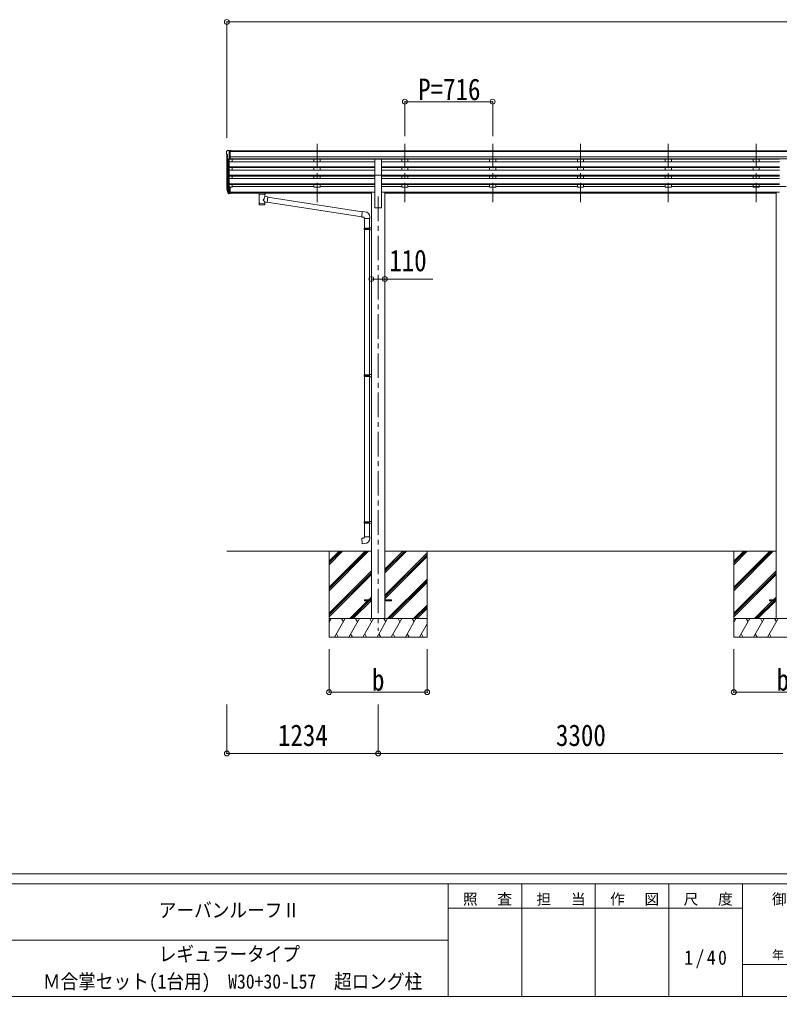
# Model space of a CAD drawing. Units: millimetres at full size, sheet at 1:40; some dimension numbers follow another scale. Extents: x -11243 to 11243, y -7760 to 7760.
# Drawn here: x 107 to 6303, y -7760 to 209 of the extents above; entities that cross this region are included whole.
import ezdxf
from ezdxf.enums import TextEntityAlignment as Align

# ---------------------------------------------------------------- set-up
doc = ezdxf.new("R2010")
doc.units = ezdxf.units.MM
doc.header["$LTSCALE"] = 40
doc.header["$PDMODE"] = 32
doc.header["$PDSIZE"] = 40
doc.linetypes.add('CHAIN1', pattern=[8, 5, -1, 1, -1])
for name, color, linetype, lineweight in [('0-0_0', 7, 'Continuous', 9), ('0-1_本体', 5, 'CHAIN1', 9), ('0-3_ELV2', 4, 'Continuous', 9), ('0-6_OTH_LINE', 6, 'Continuous', 9), ('0-9_OUTLINE', 7, 'Continuous', 9), ('F-0_240', 7, 'Continuous', 9)]:
    doc.layers.add(name, color=color, linetype=linetype, lineweight=lineweight)
doc.styles.add('ＭＳ ゴシック', font='')
doc.styles.get('ＭＳ ゴシック').set_extended_font_data('MS Gothic')

msp = doc.modelspace()

# ---------------------------------------------------------------- linework, layer by layer
at = {"layer": '0-0_0'}
for p, q in [((1796.51, -4127.72), (2975.31, -4127.72)), ((2630.51, -4127.72), (2630.51, -4827.72)), ((2630.51, -4421.9), (2924.68, -4127.72)), ((2630.51, -4436.04), (2938.83, -4127.72)), ((2630.51, -4450.18), (2952.97, -4127.72)), ((2630.51, -4238.05), (2740.84, -4127.72)), ((2630.51, -4223.91), (2726.69, -4127.72)), ((2630.51, -4209.77), (2712.55, -4127.72)), ((3085.71, -4303.35), (3261.34, -4127.72)), ((3085.71, -4289.21), (3247.19, -4127.72)), ((3085.71, -4275.07), (3233.05, -4127.72)), ((3085.71, -4127.72), (6275.31, -4127.72)), ((3085.71, -4487.2), (3430.51, -4142.4)), ((3430.51, -4127.72), (3430.51, -4827.72)), ((5930.51, -4127.72), (5930.51, -4827.72)), ((5930.51, -4421.9), (6224.68, -4127.72)), ((5930.51, -4436.04), (6238.83, -4127.72)), ((5930.51, -4450.18), (6252.97, -4127.72)), ((5930.51, -4238.05), (6040.84, -4127.72)), ((5930.51, -4223.91), (6026.69, -4127.72)), ((5930.51, -4209.77), (6012.55, -4127.72)), ((3085.71, -4501.34), (3430.51, -4156.54)), ((3085.71, -4515.48), (3430.51, -4170.69)), ((2630.51, -4634.03), (2975.31, -4289.23)), ((2630.51, -4648.17), (2975.31, -4303.38)), ((5930.51, -4634.03), (6275.31, -4289.23)), ((5930.51, -4648.17), (6275.31, -4303.38)), ((2630.51, -4662.32), (2975.31, -4317.52)), ((3107.31, -4677.72), (3430.51, -4354.53)), ((3121.46, -4677.72), (3430.51, -4368.68)), ((3135.6, -4677.72), (3430.51, -4382.82)), ((5930.51, -4662.32), (6275.31, -4317.52)), ((2798.95, -4677.72), (2944.45, -4532.22)), ((2813.09, -4677.72), (2958.59, -4532.22)), ((2827.23, -4677.72), (2972.73, -4532.22)), ((2953.45, -4523.22), (2975.31, -4501.36)), ((2967.59, -4523.22), (2975.31, -4515.51)), ((6098.95, -4677.72), (6244.45, -4532.22)), ((6113.09, -4677.72), (6258.59, -4532.22)), ((6127.23, -4677.72), (6272.73, -4532.22)), ((6253.45, -4523.22), (6275.31, -4501.36)), ((6267.59, -4523.22), (6275.31, -4515.51)), ((3319.45, -4677.72), (3430.51, -4566.66)), ((3333.59, -4677.72), (3430.51, -4580.81)), ((3347.73, -4677.72), (3430.51, -4594.95)), ((3430.51, -4677.72), (2630.51, -4677.72)), ((2630.51, -4705.23), (2646.38, -4677.72)), ((2675.25, -4827.72), (2761.85, -4677.72)), ((2746.85, -4703.7), (2731.85, -4677.72)), ((2790.72, -4827.72), (2877.32, -4677.72)), ((2862.32, -4703.71), (2847.32, -4677.72)), ((2906.19, -4827.72), (2992.79, -4677.72)), ((2977.79, -4703.7), (2962.79, -4677.72)), ((3021.66, -4827.72), (3108.26, -4677.72)), ((3093.26, -4703.7), (3078.26, -4677.72)), ((3137.13, -4827.72), (3223.73, -4677.72)), ((3208.73, -4703.7), (3193.73, -4677.72)), ((3252.6, -4827.72), (3339.2, -4677.72)), ((3309.2, -4677.72), (3324.2, -4703.7)), ((3424.67, -4677.72), (3430.51, -4687.82)), ((6730.51, -4677.72), (5930.51, -4677.72)), ((5930.51, -4705.23), (5946.38, -4677.72)), ((5975.25, -4827.72), (6061.85, -4677.72)), ((6046.85, -4703.7), (6031.85, -4677.72)), ((6090.72, -4827.72), (6177.32, -4677.72)), ((6162.32, -4703.71), (6147.32, -4677.72)), ((6206.19, -4827.72), (6292.79, -4677.72)), ((6277.79, -4703.7), (6262.79, -4677.72)), ((3368.07, -4827.72), (3430.51, -4719.59)), ((2630.51, -4827.72), (3430.51, -4827.72)), ((2690.25, -4801.74), (2705.25, -4827.72)), ((2805.72, -4801.74), (2820.72, -4827.72)), ((2921.19, -4801.74), (2936.19, -4827.72)), ((3036.66, -4801.74), (3051.66, -4827.72)), ((3152.13, -4801.74), (3167.13, -4827.72)), ((3267.6, -4801.74), (3282.6, -4827.72)), ((3383.07, -4801.74), (3398.07, -4827.72)), ((5930.51, -4827.72), (6730.51, -4827.72)), ((5990.25, -4801.74), (6005.25, -4827.72)), ((6105.72, -4801.74), (6120.72, -4827.72)), ((6221.19, -4801.74), (6236.19, -4827.72))]:
    msp.add_line(p, q, dxfattribs=at)
at = {"layer": '0-1_本体'}
for p, q in [((2532.5, -803.32), (2532.5, -1280.84)), ((2532.51, -803.32), (2532.51, -1280.84)), ((3248.5, -803.32), (3248.5, -1280.84)), ((3248.51, -803.32), (3248.51, -1280.84)), ((3964.5, -803.32), (3964.5, -1280.84)), ((3964.51, -803.32), (3964.51, -1280.84)), ((4680.5, -803.32), (4680.5, -1280.84)), ((4680.51, -803.32), (4680.51, -1280.84)), ((5396.5, -803.32), (5396.5, -1280.84)), ((5396.51, -803.32), (5396.51, -1280.84)), ((6112.5, -803.32), (6112.5, -1280.84)), ((6112.51, -803.32), (6112.51, -1280.84)), ((3030.51, -1234.16), (3030.51, -4777.72))]:
    msp.add_line(p, q, dxfattribs=at)
at = {"layer": '0-3_ELV2'}
for p, q in [((1794.51, -868.44), (1794.51, -869.07)), ((1801.41, -859.63), (1797.35, -865.44)), ((1804.51, -859.07), (1802.17, -859.21)), ((1804.51, -859.07), (1823.01, -859.07)), ((1816.51, -932.05), (1816.51, -859.07)), ((1823.01, -859.07), (1833.01, -859.15)), ((1823.01, -931.05), (1823.01, -859.07)), ((7538.01, -860.67), (1823.01, -860.67)), ((7538.01, -865.89), (1823.01, -865.89)), ((1833.01, -860.67), (1833.01, -859.15)), ((1796.51, -889.64), (1796.51, -1156.08)), ((1797.04, -890.25), (1802.36, -893.32)), ((1808.88, -930.24), (1799.88, -914.64)), ((1801.48, -917.41), (1801.48, -1182.79)), ((1802.51, -893.58), (1802.51, -909.85)), ((1810.51, -931.57), (1810.5, -1201.22)), ((1816.51, -932.05), (1811.3, -931.73)), ((1816.51, -932.05), (1816.5, -1156.45)), ((1816.5, -950.97), (3003, -950.97)), ((1823.01, -931.05), (1816.51, -931.05)), ((7538.01, -909.42), (1823.01, -909.42)), ((7538.01, -927.27), (1823.01, -927.27)), ((3003.01, -930.52), (1823.01, -930.52)), ((1841.5, -930.52), (1841.5, -950.97)), ((2507.5, -930.52), (2507.5, -950.97)), ((2557.5, -930.52), (2557.5, -950.97)), ((3003.01, -1061.49), (3003.01, -929.7)), ((3003.01, -929.7), (3058.01, -929.7)), ((6303, -950.97), (3058, -950.97)), ((3058.01, -1061.49), (3058.01, -929.7)), ((6303.01, -930.52), (3058.01, -930.52)), ((3223.5, -930.52), (3223.5, -950.97)), ((3273.5, -930.52), (3273.5, -950.97)), ((3939.5, -930.52), (3939.5, -950.97)), ((3989.5, -930.52), (3989.5, -950.97)), ((4655.5, -930.52), (4655.5, -950.97)), ((4705.5, -930.52), (4705.5, -950.97)), ((5371.5, -930.52), (5371.5, -950.97)), ((5421.5, -930.52), (5421.5, -950.97)), ((6087.5, -930.52), (6087.5, -950.97)), ((6137.5, -930.52), (6137.5, -950.97)), ((1816.5, -992.85), (3003, -992.85)), ((1816.5, -994.34), (3003, -994.34)), ((1816.5, -998.66), (3003, -998.66)), ((1816.5, -1019.46), (3003, -1019.46)), ((1841.5, -998.66), (1841.5, -1019.46)), ((2507.5, -998.66), (2507.5, -1019.46)), ((2557.5, -998.66), (2557.5, -1019.46)), ((6303, -992.85), (3058, -992.85)), ((6303, -994.34), (3058, -994.34)), ((6303, -998.66), (3058, -998.66)), ((6303, -1019.46), (3058, -1019.46)), ((3223.5, -998.66), (3223.5, -1019.46)), ((3273.5, -998.66), (3273.5, -1019.46)), ((3939.5, -998.66), (3939.5, -1019.46)), ((3989.5, -998.66), (3989.5, -1019.46)), ((4655.5, -998.66), (4655.5, -1019.46)), ((4705.5, -998.66), (4705.5, -1019.46)), ((5371.5, -998.66), (5371.5, -1019.46)), ((5421.5, -998.66), (5421.5, -1019.46)), ((6087.5, -998.66), (6087.5, -1019.46)), ((6137.5, -998.66), (6137.5, -1019.46)), ((1816.5, -1061.34), (3003, -1061.34)), ((1816.5, -1062.84), (3003, -1062.84)), ((1816.5, -1067.15), (3003, -1067.15)), ((1816.5, -1087.95), (3003, -1087.95)), ((1841.5, -1087.95), (1841.5, -1067.15)), ((2507.5, -1067.15), (2507.5, -1087.95)), ((2557.5, -1067.15), (2557.5, -1087.95)), ((3003.01, -1061.49), (3003.01, -1327.72)), ((3003.01, -1061.49), (3058.01, -1061.49)), ((6303, -1061.34), (3058, -1061.34)), ((6303, -1062.84), (3058, -1062.84)), ((6303, -1067.15), (3058, -1067.15)), ((6303, -1087.95), (3058, -1087.95)), ((3058.01, -1061.49), (3058.01, -1327.72)), ((3223.5, -1067.15), (3223.5, -1087.95)), ((3273.5, -1067.15), (3273.5, -1087.95)), ((3939.5, -1067.15), (3939.5, -1087.95)), ((3989.5, -1067.15), (3989.5, -1087.95)), ((4655.5, -1067.15), (4655.5, -1087.95)), ((4705.5, -1067.15), (4705.5, -1087.95)), ((5371.5, -1067.15), (5371.5, -1087.95)), ((5421.5, -1067.15), (5421.5, -1087.95)), ((6087.5, -1067.15), (6087.5, -1087.95)), ((6137.5, -1067.15), (6137.5, -1087.95)), ((1797.6, -1170.64), (1801.48, -1178.58)), ((1798.2, -1169.26), (1801.48, -1176.32)), ((1799.91, -1181.91), (1800.25, -1186.32)), ((1800.25, -1186.32), (1809.06, -1209.86)), ((1800.87, -1185.75), (1809.06, -1201.93)), ((1810.07, -1200.8), (1802.32, -1185.39)), ((1816.5, -1129.83), (3003, -1129.83)), ((1816.5, -1131.33), (3003, -1131.33)), ((1816.5, -1135.65), (3003, -1135.65)), ((1816.5, -1156.45), (1816.5, -1211.22)), ((1823, -1156.45), (1816.5, -1156.45)), ((1823, -1156.45), (1823, -1210.48)), ((1841.5, -1157.08), (1823, -1157.08)), ((1841.5, -1135.65), (1841.5, -1157.08)), ((1841.5, -1152.14), (2507.5, -1152.14)), ((2507.5, -1135.65), (2507.5, -1157.08)), ((2557.5, -1157.08), (2507.5, -1157.08)), ((2557.5, -1135.65), (2557.5, -1157.08)), ((2557.5, -1152.14), (3003, -1152.14)), ((6303, -1129.83), (3058, -1129.83)), ((6303, -1131.33), (3058, -1131.33)), ((6303, -1135.65), (3058, -1135.65)), ((3223.5, -1152.14), (3058, -1152.14)), ((3223.5, -1135.65), (3223.5, -1157.08)), ((3273.5, -1157.08), (3223.5, -1157.08)), ((3273.5, -1135.65), (3273.5, -1157.08)), ((3939.5, -1152.14), (3273.5, -1152.14)), ((3939.5, -1135.65), (3939.5, -1157.08)), ((3989.5, -1157.08), (3939.5, -1157.08)), ((3989.5, -1135.65), (3989.5, -1157.08)), ((4655.5, -1152.14), (3989.5, -1152.14)), ((4655.5, -1135.65), (4655.5, -1157.08)), ((4705.5, -1157.08), (4655.5, -1157.08)), ((4705.5, -1135.65), (4705.5, -1157.08)), ((5371.5, -1152.14), (4705.5, -1152.14)), ((5371.5, -1135.65), (5371.5, -1157.08)), ((5421.5, -1157.08), (5371.5, -1157.08)), ((5421.5, -1135.65), (5421.5, -1157.08)), ((6303, -1152.14), (5421.5, -1152.14)), ((6087.5, -1135.65), (6087.5, -1157.08)), ((6358, -1152.14), (6087.5, -1152.14)), ((6137.5, -1157.08), (6087.5, -1157.08)), ((6137.5, -1135.65), (6137.5, -1157.08)), ((6303.01, -1152.14), (6137.5, -1152.14)), ((1816.5, -1201.48), (1811.37, -1201.48)), ((1816.5, -1203.28), (1811.66, -1203.28)), ((1816.5, -1211.22), (1811.66, -1211.22)), ((1823, -1196.58), (1816.5, -1196.58)), ((1823, -1201.46), (1816.5, -1201.46)), ((1823, -1210.48), (1816.5, -1210.48)), ((1823, -1199.15), (2975.31, -1199.15)), ((1823, -1200.55), (2975.31, -1200.55)), ((2057, -1208.24), (1823, -1208.24)), ((2975.31, -1208.24), (2111, -1208.24)), ((2975.31, -1198.72), (2975.31, -4677.72)), ((2975.31, -1198.72), (3003.01, -1198.72)), ((3085.71, -1198.72), (3058.01, -1198.72)), ((3085.71, -1198.72), (3085.71, -4677.72)), ((6275.3, -1199.15), (3085.71, -1199.15)), ((6275.3, -1200.55), (3085.71, -1200.55)), ((6275.3, -1208.24), (3085.71, -1208.24)), ((6275.31, -1198.72), (6275.31, -4677.72)), ((6275.31, -1198.72), (6303.01, -1198.72)), ((3003.01, -1327.72), (3058.01, -1327.72)), ((2920.51, -4523.22), (2975.31, -4523.22)), ((3085.71, -4523.22), (3140.51, -4523.22)), ((3085.71, -4532.22), (3140.51, -4532.22)), ((3140.51, -4523.22), (3140.51, -4532.22)), ((6220.51, -4523.22), (6275.31, -4523.22))]:
    msp.add_line(p, q, dxfattribs=at)
for points in [[(2920.51, -4523.22), (2920.51, -4532.22), (2975.31, -4532.22)], [(6220.51, -4523.22), (6220.51, -4532.22), (6275.31, -4532.22)]]:
    msp.add_lwpolyline(points, dxfattribs=at)
for centre, radius, start, end in [((1797.51, -868.44), 3, 93, 180), ((1996.51, -869.07), 202, 180, 184.94904), ((1802.23, -860.21), 1, 93.5, 145), ((1801.41, -885.88), 6.18, 185.7035, 224.99897), ((1802.48, -913.14), 3, 94.7167, 210), ((1802.21, -909.85), 0.3, 274.7167, 0), ((1802.21, -893.58), 0.3, 0, 60), ((1811.48, -928.74), 3, 210, 266.5), ((1825.69, -1161.52), 29.53, 186.50806, 197.98144), ((1827.09, -1159.76), 30.41, 187.1552, 198.19734)]:
    msp.add_arc(centre, radius, start, end, dxfattribs=at)
for centre, major_axis, ratio, start_param, end_param in [((1885.16, -1161.95), (-89.06, 1.43), 0.57596, 6.1962358, 6.3678173), ((1884.37, -1155.28), (87.93, 4.42), 0.541684, 3.0659337, 3.2228513), ((1801.22, -1181.91), (1.3, 0), 0.90356, 1.3700892, 3.347195), ((1887.14, -1165.72), (-89.07, 0), 0.90356, 0.2056023, 0.2515348), ((1886.42, -1161.85), (-88.05, 0), 0.90356, 0.2662965, 0.3003836), ((1811.66, -1200.57), (-3, 0), 0.90356, 0.5235988, 1.5707963), ((1811.66, -1208.51), (3, 0), 0.90356, 3.6651914, 4.712389), ((1811.37, -1200.12), (-1.5, 0), 0.90356, 0.5235988, 1.5707963)]:
    msp.add_ellipse(centre, major_axis=major_axis, ratio=ratio, start_param=start_param, end_param=end_param, dxfattribs=at)
at = {"layer": '0-6_OTH_LINE'}
for p, q in [((1796.51, 189.33), (1796.51, -756.08)), ((1796.51, 189.33), (7564.51, 189.33)), ((3248.51, -460.67), (3248.51, -743.12)), ((3248.51, -460.67), (3964.51, -460.67)), ((3964.51, -460.67), (3964.51, -743.12)), ((2975.31, -1907.27), (3085.71, -1907.27)), ((2630.51, -5277.72), (2630.51, -4927.74)), ((3430.51, -5277.72), (3430.51, -4927.74)), ((5930.51, -5277.72), (5930.51, -4927.74)), ((2630.51, -5277.72), (3430.51, -5277.72)), ((5930.51, -5277.72), (6730.51, -5277.72)), ((1796.51, -5777.72), (1796.51, -5377.72)), ((3030.51, -5777.72), (3030.51, -5377.72)), ((3030.51, -5777.72), (1796.51, -5777.72)), ((6330.51, -5777.72), (3030.51, -5777.72))]:
    msp.add_line(p, q, dxfattribs=at)
at = {"layer": '0-6_OTH_LINE', "lineweight": 18}
msp.add_line((3085.71, -1907.27), (3476.84, -1907.27), dxfattribs=at)
at = {"layer": '0-6_OTH_LINE'}
for p in [(1796.51, 189.33), (3248.51, -460.67), (3964.51, -460.67), (2975.31, -1907.27), (3085.71, -1907.27), (2630.51, -5277.72), (3430.51, -5277.72), (5930.51, -5277.72), (1796.51, -5777.72), (3030.51, -5777.72)]:
    msp.add_point(p, dxfattribs=at)
at = {"layer": '0-9_OUTLINE'}
for p, q in [((2040.5, -1201.32), (2040.5, -1207.08)), ((2042.5, -1200.66), (2125.5, -1200.66)), ((2042.5, -1202.84), (2125.5, -1202.84)), ((2042.5, -1207.75), (2057, -1207.75)), ((2057, -1213.39), (2057, -1206.84)), ((2061.1, -1214.31), (2061.09, -1299.75)), ((2106.9, -1233.06), (2106.9, -1214.31)), ((2132.12, -1236.96), (2106.9, -1233.05)), ((2111, -1213.39), (2111, -1206.84)), ((2111, -1207.75), (2125.5, -1207.75)), ((2132.12, -1236.96), (2125.1, -1282.22)), ((2127.5, -1201.32), (2127.5, -1207.08)), ((2901.11, -1358.32), (2131.81, -1238.97)), ((2106.92, -1299.75), (2106.9, -1279.08)), ((2106.9, -1279.4), (2125.1, -1282.22)), ((2897.44, -1400.26), (2125.37, -1280.48)), ((2922.12, -1358.2), (2901.28, -1356.38)), ((2917.19, -1413.94), (2963.19, -1413.94)), ((2919.3, -1413.94), (2919.3, -1491.79)), ((2961.3, -1413.94), (2961.3, -1489.23)), ((2963.19, -1413.94), (2963.19, -1403.03)), ((2917.3, -1493.79), (2918.3, -1491.79)), ((2917.3, -1493.79), (2961.3, -1493.79)), ((2917.3, -1493.79), (2917.3, -1501.79)), ((2917.3, -1501.79), (2961.3, -1501.79)), ((2917.3, -1501.79), (2918.3, -1503.79)), ((2918.3, -1491.79), (2961.3, -1491.79)), ((2918.3, -1503.79), (2961.3, -1503.79)), ((2919.3, -1503.79), (2919.3, -2689.98)), ((2956.83, -1493.79), (2956.4, -1491.79)), ((2959.3, -1489.29), (2975.3, -1488.82)), ((2959.3, -1491.29), (2959.3, -1489.29)), ((2959.3, -1491.29), (2961.3, -1491.29)), ((2959.3, -1506.29), (2959.3, -1504.29)), ((2959.3, -1506.29), (2975.3, -1506.76)), ((2961.3, -1506.35), (2961.3, -2687.42)), ((2975.3, -1488.82), (2975.3, -1506.76)), ((2917.3, -2691.98), (2918.3, -2689.98)), ((2917.3, -2691.98), (2961.3, -2691.98)), ((2917.3, -2691.98), (2917.3, -2699.98)), ((2917.3, -2699.98), (2961.3, -2699.98)), ((2917.3, -2699.98), (2918.3, -2701.98)), ((2918.3, -2689.98), (2961.3, -2689.98)), ((2918.3, -2701.98), (2961.3, -2701.98)), ((2919.3, -2701.98), (2919.3, -3888.17)), ((2956.83, -2691.98), (2956.4, -2689.98)), ((2959.3, -2687.48), (2975.3, -2687.01)), ((2959.3, -2689.48), (2959.3, -2687.48)), ((2959.3, -2689.48), (2961.3, -2689.48)), ((2959.3, -2704.48), (2959.3, -2702.48)), ((2959.3, -2704.48), (2975.3, -2704.95)), ((2961.3, -2704.54), (2961.3, -3885.61)), ((2975.3, -2687.01), (2975.3, -2704.95)), ((2917.3, -3890.17), (2918.3, -3888.17)), ((2917.3, -3890.17), (2961.3, -3890.17)), ((2917.3, -3890.17), (2917.3, -3898.17)), ((2917.3, -3898.17), (2961.3, -3898.17)), ((2917.3, -3898.17), (2918.3, -3900.17)), ((2918.3, -3888.17), (2961.3, -3888.17)), ((2918.3, -3900.17), (2961.3, -3900.17)), ((2919.3, -3900.17), (2919.3, -4010.17)), ((2956.83, -3890.17), (2956.4, -3888.17)), ((2959.3, -3885.67), (2975.3, -3885.19)), ((2959.3, -3887.67), (2959.3, -3885.67)), ((2959.3, -3887.67), (2961.3, -3887.67)), ((2959.3, -3902.67), (2959.3, -3900.67)), ((2959.3, -3902.67), (2975.3, -3903.14)), ((2961.3, -3902.72), (2961.3, -4010.17)), ((2975.3, -3885.19), (2975.3, -3903.14)), ((2917.3, -4010.17), (2963.3, -4010.17)), ((2917.3, -4020.17), (2917.3, -4010.17)), ((2963.3, -4010.17), (2963.3, -4021.08))]:
    msp.add_line(p, q, dxfattribs=at)
for points in [[(2040.5, -1201.32), (2040.54, -1201.13), (2040.63, -1200.99), (2040.72, -1200.9), (2040.82, -1200.84), (2040.95, -1200.79), (2041.24, -1200.73), (2041.73, -1200.68), (2042.27, -1200.66), (2042.5, -1200.66)], [(2040.5, -1207.08), (2040.54, -1207.28), (2040.63, -1207.41), (2040.72, -1207.51), (2040.82, -1207.57), (2040.95, -1207.61), (2041.24, -1207.68), (2041.73, -1207.72), (2042.27, -1207.74), (2042.5, -1207.75)], [(2125.5, -1200.66), (2125.86, -1200.66), (2126.39, -1200.69), (2126.84, -1200.74), (2127.14, -1200.82), (2127.31, -1200.92), (2127.43, -1201.05), (2127.5, -1201.23), (2127.5, -1201.32)], [(2125.5, -1207.75), (2125.86, -1207.74), (2126.39, -1207.72), (2126.84, -1207.67), (2127.14, -1207.59), (2127.31, -1207.49), (2127.43, -1207.35), (2127.5, -1207.17), (2127.5, -1207.08)], [(2901.28, -1356.38), (2897.27, -1402.2), (2917.19, -1403.94), (2917.19, -1413.94)], [(2956.83, -1493.79), (2956.83, -1501.79), (2956.4, -1503.79)], [(2959.3, -1504.29), (2961.3, -1504.29), (2961.3, -1491.29)], [(2956.83, -2691.98), (2956.83, -2699.98), (2956.4, -2701.98)], [(2959.3, -2702.48), (2961.3, -2702.48), (2961.3, -2689.48)], [(2956.83, -3890.17), (2956.83, -3898.17), (2956.4, -3900.17)], [(2959.3, -3900.67), (2961.3, -3900.67), (2961.3, -3887.67)], [(2922.23, -4065.91), (2901.39, -4067.73), (2897.38, -4021.91), (2917.3, -4020.17)]]:
    msp.add_lwpolyline(points, dxfattribs=at)
for centre, start, end in [((2918.19, -1403.03), 0, 85), ((2918.3, -4021.08), 275, 0)]:
    msp.add_arc(centre, 45, start, end, dxfattribs=at)
for centre, major_axis, ratio, start_param, end_param in [((2042.5, -1203.06), (2, 0), 0.109601, 3.1415927, 4.712389), ((2084, -1213.31), (27.06, 0), 0.069685, 3.1415927, 6.2831853), ((2084, -1206.84), (27, 0), 0.070066, 6.2831853, 9.424778), ((2084, -1259.59), (-22.81, -26.62), 0.234429, 1.6855472, 3.1268519), ((2086.56, -1256.94), (20.32, -22.25), 0.045535, 0.0389954, 1.3075346), ((2095, -1210.82), (16, 0), 0.361356, 6.2636979, 6.2831853), ((2125.5, -1203.06), (2, 0), 0.109601, 4.712389, 6.2831853), ((2084, -1299.75), (22.92, 0), 0.101955, 3.1415499, 6.2833984), ((2084, -1287.31), (22.91, 0), 0.122865, 3.1415927, 6.2831853)]:
    msp.add_ellipse(centre, major_axis=major_axis, ratio=ratio, start_param=start_param, end_param=end_param, dxfattribs=at)
at = {"layer": 'F-0_240', "color": 5}
for p, q in [((-11242.74, -6760), (10677.26, -6760)), ((-11242.74, -6840), (7121.58, -6840)), ((3601.58, -6840), (3601.58, -7760)), ((4201.58, -6840), (4201.58, -7760)), ((4801.58, -6840), (4801.58, -7760)), ((5401.58, -6840), (5401.58, -7760)), ((6001.58, -6840), (6001.58, -7760)), ((3601.58, -7040), (6001.58, -7040)), ((-4598.42, -7300), (3601.58, -7300)), ((6001.58, -7500), (7121.58, -7500)), ((-11242.74, -7760), (10677.26, -7760))]:
    msp.add_line(p, q, dxfattribs=at)

# ---------------------------------------------------------------- texts
at = {"layer": '0-6_OTH_LINE', "color": 7, "style": 'ＭＳ ゴシック', "width": 0.85}
for s, p in [('P=716', (3356.51, -500.67)), ('110', (3120.99, -1896.79)), ('b', (2980.51, -5317.72)), ('b', (6280.51, -5317.72)), ('1234', (2213.51, -5769.72)), ('3300', (4480.51, -5769.72))]:
    msp.add_text(s, height=176, dxfattribs=at).set_placement(p, align=Align.BOTTOM_LEFT)
at = {"layer": 'F-0_240', "style": 'ＭＳ ゴシック', "width": 0.9}
for s, p in [('アーバンルーフⅡ', (1241.58, -7150)), ('レギュラータイプ', (1241.58, -7507.84)), ('Ｍ合掌セット(1台用)\u3000W30+30-L57\u3000超ロング柱', (296.58, -7731.34))]:
    msp.add_text(s, height=117.3, dxfattribs=at).set_placement(p, align=Align.BOTTOM_LEFT)
at = {"layer": 'F-0_240', "style": 'ＭＳ ゴシック'}
msp.add_text('年\u3000\u3000月\u3000\u3000日', height=73.31, dxfattribs=at).set_placement((6241.58, -7480), align=Align.BOTTOM_LEFT)
at = {"layer": 'F-0_240', "attachment_point": 7, "style": 'ＭＳ ゴシック'}
for s, insert, char_height in [('\\T1.17;照\u3000査', (3721.58, -7020), 87.98), ('\\T1.17;担\u3000当', (4321.58, -7020), 87.98), ('\\T1.17;作\u3000図', (4921.58, -7020), 87.98), ('\\T1.17;尺\u3000度', (5521.58, -7020), 87.98), ('\\T1.17;御受領印', (6241.58, -7020), 87.98), ('\\T1.28;\\W0.9;1/40', (5526.58, -7530), 117.3)]:
    msp.add_mtext(s, dxfattribs=dict(at, insert=insert, char_height=char_height))

doc.saveas('drawing.dxf')
